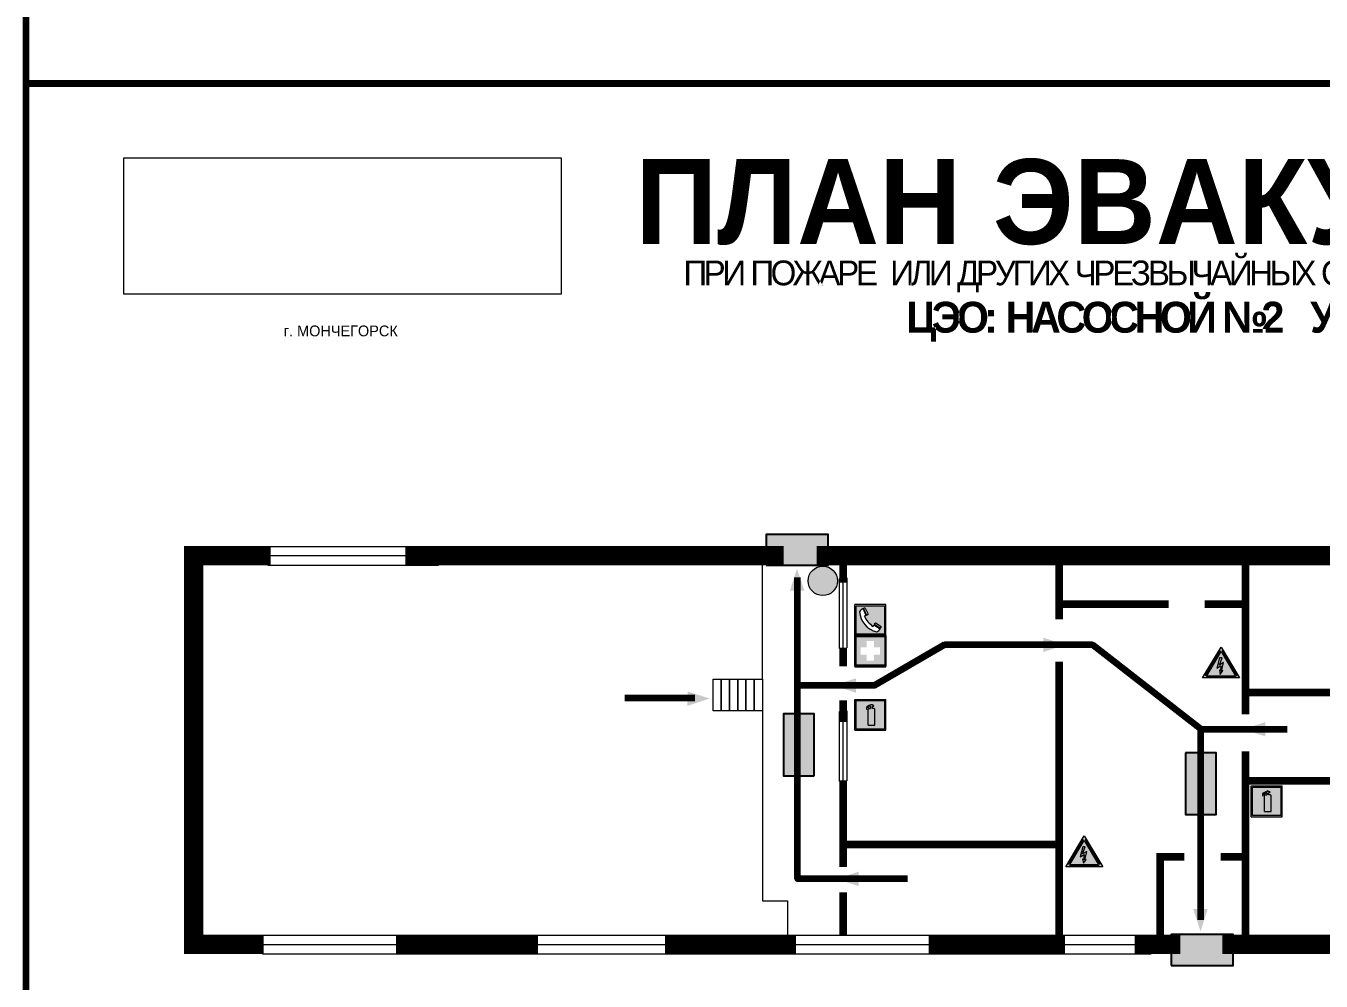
# Model space of a CAD drawing. Header units: millimetres. Extents: x 13114 to 67229, y 22859 to 38520.
# Drawn here: x 31794.5 to 32129.7, y 25227.8 to 25475 of the extents above; entities that cross this region are included whole.
import ezdxf

# ---------------------------------------------------------------- set-up
doc = ezdxf.new("R2010")
doc.units = ezdxf.units.MM
doc.layers.add('План_Штампы', color=7, linetype='Continuous')
doc.styles.add('обычный', font='arial.ttf')
picture_1 = doc.add_image_def('image1.jpg', size_in_pixel=(337, 105))

# ---------------------------------------------------------------- blocks, each defined once
blk = doc.blocks.new('A$C7B4425F7')
at = {"true_color": 0xffffff}
blk.add_hatch(color=7, dxfattribs=at).paths.add_polyline_path([(0, 0), (-16, 0), (-16, -8), (0, -8)])
h = blk.add_hatch(color=126)
h.paths.add_polyline_path([(-0.2, -0.2), (-15.8, -0.2), (-15.8, -7.8), (-0.2, -7.8)])
h.paths.add_polyline_path([(-11.76, -2.03), (-11.76, -3.66), (-11.17, -3.66, -0.568275), (-11.17, -6.18), (-12.58, -6.18), (-12.58, -2.03)], flags=16)
h.paths.add_polyline_path([(-13.33, -4.12, -0.495768), (-13.59, -6.18), (-15.03, -6.18), (-15.03, -2.03), (-13.59, -2.03, -0.487973)], flags=16)
h.paths.add_polyline_path([(-10.25, -2.03), (-9.48, -2.03), (-9.48, -6.18), (-10.25, -6.18)], flags=16)
h.paths.add_polyline_path([(-13.84, -3.69), (-14.24, -3.69), (-14.24, -3.03), (-13.9, -3.03, -0.692621)], flags=0)
h.paths.add_polyline_path([(-9.15, -2.03), (-8.4, -2.03), (-8.04, -3.07), (-7.68, -2.03), (-6.93, -2.03), (-7.64, -4.1), (-6.93, -6.18), (-7.68, -6.18), (-8.04, -5.14), (-8.4, -6.18), (-9.15, -6.18), (-8.44, -4.1)], flags=16)
h.paths.add_polyline_path([(-11.76, -4.46), (-11.42, -4.46, -0.692621), (-11.36, -5.12), (-11.76, -5.12)], flags=0)
h.paths.add_polyline_path([(-13.9, -5.2), (-14.24, -5.2), (-14.24, -4.55), (-13.84, -4.55, -0.708038)], flags=0)
edge = h.paths.add_edge_path(flags=16)
edge.add_ellipse((-5.51, -4.08), major_axis=(0, 2.05), ratio=0.586184, start_angle=0, end_angle=360)
edge = h.paths.add_edge_path(flags=0)
edge.add_ellipse((-5.51, -4.08), major_axis=(0, 1.14), ratio=0.454828, start_angle=0, end_angle=360)
h.paths.add_polyline_path([(-4.13, -4.96, 0.377264), (-3.48, -4.52, 0.0555), (-3.16, -2.03), (-1.66, -2.03), (-1.66, -4.96), (-0.96, -4.96), (-0.96, -7.01), (-1.75, -7.01), (-1.75, -6.18), (-3.3, -6.18), (-3.3, -7.02), (-4.13, -7.02)], flags=16)
h.paths.add_polyline_path([(-2.73, -2.91), (-2.28, -2.91), (-2.28, -4.96), (-3.05, -4.96, 0.079136)], flags=0)
at = {"color": 126}
blk.add_lwpolyline([(-16, -8), (0, -8), (0, 0), (-16, 0)], close=True, dxfattribs=at)
blk = doc.blocks.new('A$C18900ED3')
h = blk.add_hatch(color=126)
h.paths.add_polyline_path([(-0.18, -0.18), (-7.02, -0.18), (-7.02, -7.02), (-0.18, -7.02)])
h.paths.add_polyline_path([(-5.89, -4.46), (-5.89, -2.77), (-4.46, -2.77), (-4.46, -1.31), (-2.77, -1.31), (-2.77, -2.77), (-1.33, -2.77), (-1.33, -4.46), (-2.77, -4.46), (-2.77, -5.89), (-4.46, -5.89), (-4.46, -4.46)], flags=16)
at = {"color": 126}
for p, q in [((-7.2, 0), (-7.2, -7.2)), ((0, 0), (-7.2, 0)), ((0, -7.2), (0, 0)), ((-7.02, -7.02), (-7.02, -0.18)), ((-7.02, -0.18), (-0.18, -0.18)), ((-0.18, -0.18), (-0.18, -7.02)), ((-7.2, -7.2), (0, -7.2)), ((-0.18, -7.02), (-7.02, -7.02))]:
    blk.add_line(p, q, dxfattribs=at)
blk = doc.blocks.new('A$C456E1F9C')
at = {"lineweight": 5}
h = blk.add_hatch(color=242, dxfattribs=at)
h.paths.add_polyline_path([(0.51, -1.47), (0.51, -13.26), (12.29, -13.26), (12.29, -1.47)])
h.paths.add_polyline_path([(5.42, -4.95, -0.254479), (4.78, -5.4), (3.52, -2.53, -0.209735), (4.23, -2.4)], flags=16)
h.paths.add_polyline_path([(8.53, -8.6), (10.87, -10.17), (10.54, -10.76), (8.03, -9.13, -0.192251)], flags=16)
h.paths.add_polyline_path([(4.61, -5.49, 0.005518), (3.87, -5.72, 0.128647), (7.49, -10.01, 0.00809), (7.83, -9.33), (10.47, -10.97, -0.16736), (8.99, -12.25, -0.327862), (1.95, -3.95, -0.166952), (3.36, -2.62)], flags=16)
at = {"color": 242, "lineweight": 5}
for p, q in [((0, -13.77), (0, -0.97)), ((12.8, -0.97), (0, -0.97)), ((4.61, -5.49), (3.36, -2.62)), ((3.52, -2.53), (4.78, -5.4)), ((4.23, -2.4), (5.42, -4.95)), ((12.8, -13.77), (12.8, -0.97)), ((7.83, -9.33), (10.47, -10.97)), ((8.03, -9.13), (10.54, -10.76)), ((10.81, -10.12), (8.53, -8.6)), ((10.54, -10.76), (10.8, -10.3)), ((10.8, -10.3), (10.81, -10.12)), ((0, -13.77), (12.8, -13.77))]:
    blk.add_line(p, q, dxfattribs=at)
blk.add_lwpolyline([(0.51, -1.47), (12.29, -1.47), (12.29, -13.26), (0.51, -13.26)], close=True, dxfattribs=at)
for centre, radius, start, end in [((4.59, -5.34), 2.99, 114.2845, 152.1974), ((11.12, -3.31), 9.19, 183.9915, 256.6009), ((4.02, -3.27), 0.891, 76.3284, 123.7092), ((4.68, -4.59), 0.824, 276.9621, 334.0723), ((14.98, -39.1), 35.17, 107.1487, 108.4135), ((13.86, -0.94), 11.08, 205.5536, 234.8762), ((-13.31, 0.8), 23.44, 332.5487, 334.4027), ((8.94, -9.5), 0.989, 114.4092, 157.9388), ((7.87, -9.46), 3, 291.9291, 329.9329)]:
    blk.add_arc(centre, radius, start, end, dxfattribs=at)
blk = doc.blocks.new('A$C3AD82952')
at = {"true_color": 0xf5f5ff}
h = blk.add_hatch(color=7, dxfattribs=at)
h.dxf.hatch_style = 1
h.paths.add_polyline_path([(8.21, 8.73, 0.414214), (7.89, 9.05), (7.22, 9.05), (7.22, 9.92), (7.59, 9.92, 1), (7.57, 10.36), (7.22, 10.36), (7.22, 10.6), (6.43, 10.6), (6.43, 10.36), (6.01, 10.36), (4.74, 9.59), (4.74, 8.69), (4.98, 8.73), (4.98, 9.26), (6.12, 9.91), (6.43, 9.91), (6.43, 9.05), (5.76, 9.05, 0.414214), (5.44, 8.73), (5.44, 2.2), (8.21, 2.2)], flags=0)
h.paths.add_polyline_path([(12.8, 12.8), (0, 12.8), (0, 0), (12.8, 0)])
h.paths.add_polyline_path([(0.51, 12.29), (12.29, 12.29), (12.29, 0.51), (0.51, 0.51)], flags=16)
h.paths.add_polyline_path([(4.74, 9.59), (6.01, 10.36), (6.43, 10.36), (6.43, 10.6), (7.22, 10.6), (7.22, 10.36), (7.59, 10.36, -0.94586), (7.59, 9.92), (7.22, 9.92), (7.22, 9.05), (7.89, 9.05, -0.414214), (8.21, 8.73), (8.21, 2.2), (5.44, 2.2), (5.44, 8.73, -0.414214), (5.76, 9.05), (6.43, 9.05), (6.43, 9.91), (6.12, 9.91), (4.98, 9.26), (4.98, 8.73), (4.74, 8.69)], flags=0)
h = blk.add_hatch(color=242)
h.dxf.hatch_style = 1
h.paths.add_polyline_path([(12.29, 12.29), (0.51, 12.29), (0.51, 0.51), (12.29, 0.51)])
h.paths.add_polyline_path([(4.74, 8.69), (4.74, 9.59), (6.01, 10.36), (6.43, 10.36), (6.43, 10.6), (7.22, 10.6), (7.22, 10.36), (7.59, 10.36, -0.94586), (7.59, 9.92), (7.22, 9.92), (7.22, 9.05), (7.89, 9.05, -0.414214), (8.21, 8.73), (8.21, 2.2), (5.44, 2.2), (5.44, 8.73, -0.414214), (5.76, 9.05), (6.43, 9.05), (6.43, 9.91), (6.12, 9.91), (4.98, 9.26), (4.98, 8.73)], flags=16)
h = blk.add_hatch(color=7, dxfattribs=at)
h.dxf.hatch_style = 1
h.paths.add_polyline_path([(8.21, 8.73, 0.414214), (7.89, 9.05), (7.22, 9.05), (7.22, 9.92), (7.59, 9.92, 1), (7.57, 10.36), (7.22, 10.36), (7.22, 10.6), (6.43, 10.6), (6.43, 10.36), (6.01, 10.36), (4.74, 9.59), (4.74, 8.69), (4.98, 8.73), (4.98, 9.26), (6.12, 9.91), (6.43, 9.91), (6.43, 9.05), (5.76, 9.05, 0.414214), (5.44, 8.73), (5.44, 2.2), (8.21, 2.2)])
at = {"color": 242, "lineweight": 5}
for p, q in [((0, 0), (0, 12.8)), ((0, 12.8), (12.8, 12.8)), ((12.8, 0), (12.8, 12.8)), ((6.01, 10.36), (4.74, 9.59)), ((4.74, 9.59), (4.74, 8.69)), ((4.74, 8.69), (4.98, 8.73)), ((4.98, 9.26), (6.12, 9.91)), ((4.98, 8.73), (4.98, 9.26)), ((5.44, 2.2), (5.44, 8.73)), ((5.76, 9.05), (6.43, 9.05)), ((6.01, 10.36), (6.43, 10.36)), ((6.12, 9.91), (6.43, 9.91)), ((7.22, 10.6), (6.43, 10.6)), ((6.43, 10.6), (6.43, 10.36)), ((6.43, 9.91), (6.43, 9.05)), ((7.22, 10.36), (7.22, 10.6)), ((7.59, 10.36), (7.22, 10.36)), ((7.22, 9.05), (7.22, 9.92)), ((7.59, 9.92), (7.22, 9.92)), ((7.89, 9.05), (7.22, 9.05)), ((8.21, 2.2), (8.21, 8.73)), ((0, 0), (12.8, 0)), ((5.44, 2.2), (8.21, 2.2))]:
    blk.add_line(p, q, dxfattribs=at)
blk.add_lwpolyline([(0.51, 12.29), (12.29, 12.29), (12.29, 0.51), (0.51, 0.51)], close=True, dxfattribs=at)
for centre, radius, start, end in [((5.76, 8.73), 0.32, 90, 180), ((7.58, 10.14), 0.223, 273.1875, 86.8125), ((7.89, 8.73), 0.32, 0, 90)]:
    blk.add_arc(centre, radius, start, end, dxfattribs=at)
blk = doc.blocks.new('A$C7B8C2D5B')
at = {"lineweight": 0}
h = blk.add_hatch(color=5, dxfattribs=at)
h.dxf.hatch_style = 1
h.paths.add_polyline_path([(1.4, -3.02, 1), (-2.11, -3.02, 1)])
at = {"color": 5, "lineweight": 0}
blk.add_circle((-0.36, -3.02), 1.75, dxfattribs=at)
blk = doc.blocks.new('A$C3E6D3DDE')
at = {"lineweight": 5}
h = blk.add_hatch(color=40, dxfattribs=at)
h.paths.add_polyline_path([(24.1, 1.45), (16.46, -11.35), (31.74, -11.35)])
h.paths.add_polyline_path([(24.09, -0.46), (30.03, -10.41), (18.14, -10.41)], flags=16)
h.paths.add_polyline_path([(24.54, -3.08), (23.41, -6.02), (25.13, -5.01), (24.33, -8.5), (24.82, -8.27), (23.79, -9.86), (23.4, -8.04), (23.8, -8.43), (24.04, -6.29), (22.39, -7.25), (23.44, -3.08)], flags=0)
h = blk.add_hatch(color=256, dxfattribs=at)
h.paths.add_polyline_path([(24.37, 0.03, 0.567511), (23.82, 0.03), (17.59, -10.4, 0.582454), (17.86, -10.88), (30.32, -10.88, 0.582149), (30.6, -10.4)])
h.paths.add_polyline_path([(24.09, -0.46), (18.14, -10.41), (30.03, -10.41)], flags=16)
h.paths.add_polyline_path([(24.54, -3.08), (23.41, -6.02), (25.13, -5.01), (24.33, -8.5), (24.82, -8.27), (23.79, -9.86), (23.4, -8.04), (23.8, -8.43), (24.04, -6.29), (22.39, -7.25), (23.44, -3.08)], flags=0)
h = blk.add_hatch(color=40, dxfattribs=at)
h.paths.add_polyline_path([(24.09, -0.46), (18.14, -10.41), (30.03, -10.41)])
h.paths.add_polyline_path([(24.82, -8.27), (23.79, -9.86), (23.4, -8.04), (23.8, -8.43), (24.04, -6.29), (22.39, -7.25), (23.44, -3.08), (24.54, -3.08), (23.41, -6.02), (25.13, -5.01), (24.33, -8.5)], flags=16)
at = {"color": 40, "lineweight": 5}
for p, q in [((16.46, -11.35), (24.1, 1.45)), ((24.1, 1.45), (31.74, -11.35))]:
    blk.add_line(p, q, dxfattribs=at)
at = {"lineweight": 5}
for p, q in [((17.59, -10.4), (23.82, 0.03)), ((24.37, 0.03), (30.6, -10.4)), ((18.14, -10.41), (24.09, -0.46)), ((23.44, -3.08), (22.39, -7.25)), ((23.41, -6.02), (24.54, -3.08)), ((25.13, -5.01), (23.41, -6.02)), ((24.54, -3.08), (23.44, -3.08)), ((24.09, -0.46), (30.03, -10.41)), ((24.33, -8.5), (25.13, -5.01)), ((18.14, -10.41), (30.03, -10.41)), ((22.39, -7.25), (24.04, -6.29)), ((23.8, -8.43), (23.4, -8.04)), ((23.4, -8.04), (23.79, -9.86)), ((23.79, -9.86), (24.82, -8.27)), ((24.04, -6.29), (23.8, -8.43)), ((24.82, -8.27), (24.33, -8.5)), ((17.86, -10.88), (30.32, -10.88))]:
    blk.add_line(p, q, dxfattribs=at)
at = {"color": 50, "lineweight": 5}
blk.add_line((31.74, -11.35), (16.46, -11.35), dxfattribs=at)
blk = doc.blocks.new('A$C32E8229D')
at = {"true_color": 0xffffff}
blk.add_hatch(color=7, dxfattribs=at).paths.add_polyline_path([(0, 0), (0, -8), (16, -8), (16, 0)])
h = blk.add_hatch(color=126)
h.paths.add_polyline_path([(0.2, -0.2), (15.8, -0.2), (15.8, -7.8), (0.2, -7.8)])
h.paths.add_polyline_path([(13.49, -2.05), (12.08, -2.05), (11.37, -2.63, 0.162397), (11.29, -2.84), (11.29, -3.63), (10.35, -3.63), (10.35, -4.05), (11.68, -4.05), (11.68, -3.48), (12.26, -4.28), (11.29, -5.1), (11.29, -6.78), (11.85, -6.78), (11.85, -5.44), (12.8, -4.64), (12.8, -5.94), (14.46, -5.94), (14.46, -5.39), (13.45, -5.39), (13.45, -3.97), (12.46, -2.59), (13.15, -2.59), (13.69, -3.34), (14.18, -3)], flags=16)
h.paths.add_polyline_path([(10.74, -1.82, 1), (11.8, -1.82, 1)], flags=16)
h.paths.add_polyline_path([(9.39, -3.59), (5.99, -3.59), (6.56, -3.03), (5.91, -3.03), (5.1, -3.83), (5.91, -4.64), (6.56, -4.64), (5.99, -4.09), (9.39, -4.09)], flags=16)
h.paths.add_polyline_path([(4.29, -1.08), (1.72, -1.08), (1.72, -6.6), (4.29, -6.6)], flags=16)
at = {"color": 126}
blk.add_lwpolyline([(16, -8), (0, -8), (0, 0), (16, 0)], close=True, dxfattribs=at)

msp = doc.modelspace()

# ---------------------------------------------------------------- linework, layer by layer
at = {"color": 6, "lineweight": 100}
for points in [[(31794.54, 25460.02), (32394.54, 25460.02), (32394.54, 25855.02), (31794.54, 25855.02)], [(31794.54, 25065.02), (32394.54, 25065.02), (32394.54, 25460.02), (31794.54, 25460.02)]]:
    msp.add_lwpolyline(points, close=True, dxfattribs=at)
at = {"lineweight": 100, "const_width": 5}
for points in [[(31857.89, 25337.9), (31837.93, 25337.9), (31837.93, 25237.3), (31856.06, 25237.3)], [(31990.57, 25337.9), (31892.69, 25337.9)], [(32010.58, 25337.9), (31999.15, 25337.9)], [(32194.95, 25337.9), (32010.58, 25337.9)], [(31890.32, 25237.3), (31927.07, 25237.3)], [(31959.92, 25237.3), (31993.83, 25237.3)], [(32028.1, 25237.3), (32063.44, 25237.3)], [(32081.45, 25237.3), (32093.21, 25237.3)], [(32104.07, 25237.3), (32159.25, 25237.3)]]:
    msp.add_lwpolyline(points, dxfattribs=at)
at = {"lineweight": 0}
for points in [[(31857.26, 25340.28), (31901.38, 25340.28)], [(31857.15, 25335.43), (31901.26, 25335.43)], [(31857.89, 25337.9), (31902, 25337.9)], [(31985.1, 25305.9), (31985.1, 25337.5)], [(32005.05, 25313.84), (32005.05, 25331.95)], [(32006.03, 25314.11), (32006.03, 25332.22)], [(32007.01, 25314.02), (32007.01, 25332.13)], [(31985.1, 25297.71), (31985.1, 25248.56), (31991.64, 25248.56), (31991.64, 25237.84)], [(32005.05, 25279.48), (32005.05, 25297.59)], [(32006.03, 25279.75), (32006.03, 25297.86)], [(32007.01, 25279.66), (32007.01, 25297.77)], [(31855.79, 25239.74), (32085.73, 25239.74)], [(31855.75, 25234.9), (32085.7, 25234.9)], [(31856.06, 25237.3), (32086, 25237.3)]]:
    msp.add_lwpolyline(points, dxfattribs=at)
at = {"lineweight": 0, "const_width": 2}
for points in [[(32061.87, 25321.42), (32061.87, 25338.24)], [(32006.03, 25337.02), (32006.03, 25330.92)], [(32110.12, 25296.88), (32110.12, 25337.35)], [(32061.87, 25325.34), (32090.2, 25325.34)], [(32110.12, 25325.34), (32099.54, 25325.34)], [(32006.03, 25314.11), (32006.03, 25309.24)], [(32006.03, 25263.18), (32061.87, 25263.18), (32061.87, 25310.46)], [(32110.12, 25302.52), (32151.93, 25302.52), (32151.93, 25279.62), (32151.93, 25310.21)], [(32006.03, 25300.46), (32006.03, 25294.86)], [(32103.65, 25259.94), (32110.12, 25259.94), (32110.12, 25237.6), (32110.12, 25287.26)], [(32006.03, 25279.75), (32006.03, 25257.33)], [(32151.93, 25252.01), (32151.93, 25279.62), (32110.12, 25279.62)], [(32061.87, 25263.18), (32061.87, 25239.86)], [(32088.02, 25238.68), (32088.02, 25259.94), (32094.24, 25259.94)], [(32006.03, 25239.74), (32006.03, 25250.75)]]:
    msp.add_lwpolyline(points, dxfattribs=at)
at = {"color": 126, "lineweight": 100, "true_color": 0x008754}
for points in [[(32098.54, 25292.98), (32070.55, 25314.84), (32032.21, 25314.84), (32014.11, 25304.27), (31994.15, 25304.27), (31994.15, 25332.2)], [(32022.63, 25254.26), (31994.15, 25254.26), (31994.15, 25304.27)], [(31949.55, 25301.13), (31967.63, 25301.13)], [(32098.54, 25243.65), (32098.54, 25292.98), (32120.91, 25292.98)]]:
    msp.add_lwpolyline(points, dxfattribs=at)
at = {"lineweight": 0}
for points in [[(31972.34, 25305.9), (31974.46, 25305.9), (31974.46, 25297.71), (31972.34, 25297.71)], [(31974.46, 25305.9), (31976.59, 25305.9), (31976.59, 25297.71), (31974.46, 25297.71)], [(31976.59, 25305.9), (31978.72, 25305.9), (31978.72, 25297.71), (31976.59, 25297.71)], [(31978.72, 25305.9), (31980.84, 25305.9), (31980.84, 25297.71), (31978.72, 25297.71)], [(31980.84, 25305.9), (31982.97, 25305.9), (31982.97, 25297.71), (31980.84, 25297.71)], [(31982.97, 25305.9), (31985.1, 25305.9), (31985.1, 25297.71), (31982.97, 25297.71)]]:
    msp.add_lwpolyline(points, close=True, dxfattribs=at)
at = {"layer": 'План_Штампы', "color": 126, "true_color": 0x008754}
for points in [[(31995.96, 25328.81), (31992.22, 25328.82), (31994.07, 25334.56)], [(32057.78, 25312.94), (32057.79, 25316.67), (32063.52, 25314.82)], [(32009.3, 25306.17), (32009.29, 25302.43), (32003.55, 25304.28)], [(31965.72, 25299.03), (31965.73, 25302.77), (31971.47, 25300.92)], [(32115.26, 25294.85), (32115.25, 25291.12), (32109.51, 25292.97)], [(32009.99, 25256.13), (32009.98, 25252.39), (32004.24, 25254.24)], [(32096.58, 25246.44), (32100.32, 25246.43), (32098.47, 25240.69)]]:
    msp.add_solid(points, dxfattribs=at)

# ---------------------------------------------------------------- block references
for name, p, xscale, yscale, zscale in [('A$C7B8C2D5B', (32001.51, 25337.94), 2.177419353276491, 2.177419353276491, 2.177419353276491), ('A$C456E1F9C', (32009.05, 25325.84), 0.625, 0.625, 0.625), ('A$C18900ED3', (32017.05, 25317.24), 1.111111111007631, 1.111111111007631, 1.111111111007631), ('A$C3E6D3DDE', (32088.72, 25313.34), 0.625, 0.625, 0.625), ('A$C3AD82952', (32009.05, 25292.7), 0.625, 0.625, 0.625), ('A$C3AD82952', (32111.58, 25270.34), 0.625, 0.625, 0.625), ('A$C3E6D3DDE', (32053.32, 25264.47), 0.625, 0.625, 0.625)]:
    msp.add_blockref(name, p, dxfattribs=dict(xscale=xscale, yscale=yscale, zscale=zscale))
at = {"layer": 'План_Штампы'}
for p in [(32002.12, 25343.39), (32106.9, 25239.84)]:
    msp.add_blockref('A$C7B4425F7', p, dxfattribs=at)
at = {"layer": 'План_Штампы', "color": 126, "true_color": 0x008754, "xscale": -1}
for p, rotation in [((31990.52, 25296.94), 90), ((32102.55, 25270.89), 270)]:
    msp.add_blockref('A$C32E8229D', p, dxfattribs=dict(at, rotation=rotation))

# ---------------------------------------------------------------- texts
at = {"lineweight": 0, "style": 'обычный'}
for s, insert, char_height, width, attachment_point in [('{\\fProxima Nova Rg|b1|i0|c204|p2;ПЛАН ЭВАКУАЦИИ}', (31952.27, 25440.49), 22, 493.8901, 1), ('\\pi-8.4,l8.4,t8.4;{\\fProxima Nova Rg|b0|i0|c204|p2;г. МОНЧЕГОРСК\\H1.1997x; }', (31876.01, 25396.02), 2.8, 126.6484, 5)]:
    msp.add_mtext(s, dxfattribs=dict(at, insert=insert, char_height=char_height, width=width, attachment_point=attachment_point))
at = {"color": 0, "lineweight": 0, "insert": (32102.14, 25414.43), "char_height": 8, "width": 449.2158, "attachment_point": 5, "style": 'обычный'}
msp.add_mtext('{\\fArial Black|b1|i0|c204|p34;\\H2x;\\T0.85;  \\fArial Narrow|b0|i0|c204|p34;\\H0.8x;\\W0.9;\\P\\fProxima Nova Rg|b0|i0|c204|p2;\\H0.5x;\\W1;\\C256;ПРИ ПОЖАРЕ  ИЛИ ДРУГИХ ЧРЕЗВЫЧАЙНЫХ СИТУАЦИЯХ  ИЗ ПОМЕЩЕНИЙ \\fProxima Nova Rg|b1|i0|c204|p2;\\H1.25x;\\PЦЭО: НАСОСНОЙ №2   УЭ ТТХ ЦСМ}', dxfattribs=at)

# ---------------------------------------------------------------- pictures from other files: only their frames are drawn
at = {"color": 7, "lineweight": 0, "true_color": 0xf5f5ff}
image = msp.add_image(picture_1, insert=(31819.91, 25405.55), size_in_units=(113.11, 35.24), dxfattribs=at)
image.dxf.flags = 7

doc.saveas('drawing.dxf')
